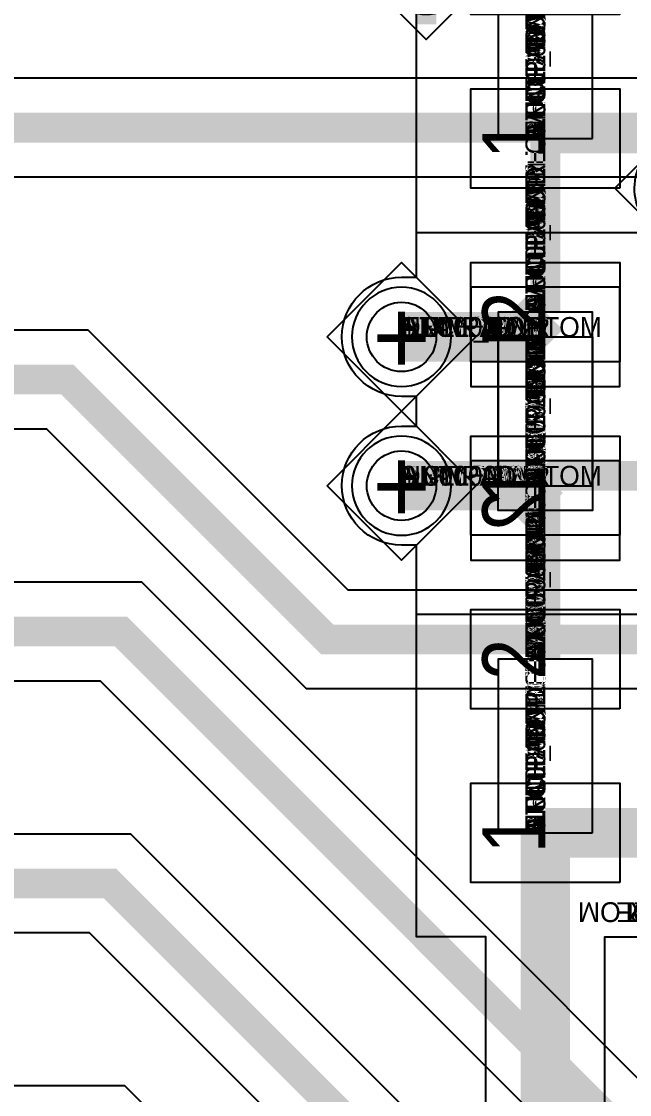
# Model space of a CAD drawing. Extents: x 0 to 323, y 0 to 320.
# Drawn here: x 19.28 to 25.41, y 170.62 to 181.44 of the extents above; entities that cross this region are included whole.
import ezdxf
from ezdxf.enums import TextEntityAlignment as Align

# ---------------------------------------------------------------- set-up
doc = ezdxf.new("R2010")
doc.units = 0
doc.header["$MEASUREMENT"] = 0
doc.layers.get('0').update_dxf_attribs({"linetype": 'CONTINUOUS'})
for name, color, linetype in [('CDN_FIGURES', 7, 'CONTINUOUS'), ('ETCH_BOTTOM', 7, 'CONTINUOUS'), ('ETCH_GND', 3, 'CONTINUOUS'), ('ETCH_INT1', 4, 'CONTINUOUS'), ('ETCH_INT2', 5, 'CONTINUOUS'), ('ETCH_PWR', 6, 'CONTINUOUS'), ('ETCH_TOP', 2, 'CONTINUOUS'), ('MANUFACTURING_NCLEGEND-1-6', 8, 'CONTINUOUS'), ('PACKAGE_GEOMETRY_ASSEMBLY_TOP', 11, 'CONTINUOUS'), ('PACKAGE_GEOMETRY_PIN_NUMBER', 9, 'CONTINUOUS')]:
    doc.layers.add(name, color=color, linetype=linetype)

# ---------------------------------------------------------------- blocks, each defined once
blk = doc.blocks.new('PAD_INFO')
for tag in ['SHAPE_TYPE', 'PAD_HEIGHT', 'PAD_LAYER', 'PAD_TYPE', 'PAD_WIDTH']:
    blk.add_attdef(tag, (0, 0), '', height=0.2)
at = {"flags": 2}
blk.add_attdef('CDN_TYPE', (0, 0), '', height=0.2, dxfattribs=at)
blk = doc.blocks.new('DRILL_INFO')
at = {"flags": 2}
blk.add_attdef('CDN_TYPE', (0, 0), '', height=0.2, dxfattribs=at)
for tag in ['FSHAPE', 'FCHAR', 'DRILL_HEIGHT', 'DIAMETER', 'PLATED', 'DRILL_WIDTH']:
    blk.add_attdef(tag, (0, 0), '', height=0.2)
blk = doc.blocks.new('VIA0700X0300')
at = {"layer": 'ETCH_BOTTOM'}
blk.add_circle((0, 0), 0.35, dxfattribs=at)
at = {"layer": 'ETCH_GND'}
blk.add_circle((0, 0), 0.35, dxfattribs=at)
at = {"layer": 'ETCH_INT1'}
blk.add_circle((0, 0), 0.35, dxfattribs=at)
at = {"layer": 'ETCH_INT2'}
blk.add_circle((0, 0), 0.35, dxfattribs=at)
at = {"layer": 'ETCH_PWR'}
blk.add_circle((0, 0), 0.35, dxfattribs=at)
at = {"layer": 'ETCH_TOP'}
blk.add_circle((0, 0), 0.35, dxfattribs=at)
ref = blk.add_blockref('PAD_INFO', (0, 0))
ref.add_attrib('PAD_LAYER', 'ETCH_TOP', (0, 0), dxfattribs={"height": 0.2})
ref.add_attrib('SHAPE_TYPE', 'NULL', (0, 0), dxfattribs={"height": 0.2})
ref.add_attrib('PAD_TYPE', 'ANTIPAD', (0, 0), dxfattribs={"height": 0.2})
ref.add_attrib('PAD_WIDTH', '0.000000', (0, 0), dxfattribs={"height": 0.2})
ref.add_attrib('PAD_HEIGHT', '0.000000', (0, 0), dxfattribs={"height": 0.2})
ref = blk.add_blockref('PAD_INFO', (0, 0))
ref.add_attrib('PAD_LAYER', 'ETCH_GND', (0, 0), dxfattribs={"height": 0.2})
ref.add_attrib('SHAPE_TYPE', 'NULL', (0, 0), dxfattribs={"height": 0.2})
ref.add_attrib('PAD_TYPE', 'ANTIPAD', (0, 0), dxfattribs={"height": 0.2})
ref.add_attrib('PAD_WIDTH', '0.000000', (0, 0), dxfattribs={"height": 0.2})
ref.add_attrib('PAD_HEIGHT', '0.000000', (0, 0), dxfattribs={"height": 0.2})
ref = blk.add_blockref('PAD_INFO', (0, 0))
ref.add_attrib('PAD_LAYER', 'ETCH_INT1', (0, 0), dxfattribs={"height": 0.2})
ref.add_attrib('SHAPE_TYPE', 'NULL', (0, 0), dxfattribs={"height": 0.2})
ref.add_attrib('PAD_TYPE', 'ANTIPAD', (0, 0), dxfattribs={"height": 0.2})
ref.add_attrib('PAD_WIDTH', '0.000000', (0, 0), dxfattribs={"height": 0.2})
ref.add_attrib('PAD_HEIGHT', '0.000000', (0, 0), dxfattribs={"height": 0.2})
ref = blk.add_blockref('PAD_INFO', (0, 0))
ref.add_attrib('PAD_LAYER', 'ETCH_INT2', (0, 0), dxfattribs={"height": 0.2})
ref.add_attrib('SHAPE_TYPE', 'NULL', (0, 0), dxfattribs={"height": 0.2})
ref.add_attrib('PAD_TYPE', 'ANTIPAD', (0, 0), dxfattribs={"height": 0.2})
ref.add_attrib('PAD_WIDTH', '0.000000', (0, 0), dxfattribs={"height": 0.2})
ref.add_attrib('PAD_HEIGHT', '0.000000', (0, 0), dxfattribs={"height": 0.2})
ref = blk.add_blockref('PAD_INFO', (0, 0))
ref.add_attrib('PAD_LAYER', 'ETCH_PWR', (0, 0), dxfattribs={"height": 0.2})
ref.add_attrib('SHAPE_TYPE', 'NULL', (0, 0), dxfattribs={"height": 0.2})
ref.add_attrib('PAD_TYPE', 'ANTIPAD', (0, 0), dxfattribs={"height": 0.2})
ref.add_attrib('PAD_WIDTH', '0.000000', (0, 0), dxfattribs={"height": 0.2})
ref.add_attrib('PAD_HEIGHT', '0.000000', (0, 0), dxfattribs={"height": 0.2})
ref = blk.add_blockref('PAD_INFO', (0, 0))
ref.add_attrib('PAD_LAYER', 'ETCH_BOTTOM', (0, 0), dxfattribs={"height": 0.2})
ref.add_attrib('SHAPE_TYPE', 'NULL', (0, 0), dxfattribs={"height": 0.2})
ref.add_attrib('PAD_TYPE', 'ANTIPAD', (0, 0), dxfattribs={"height": 0.2})
ref.add_attrib('PAD_WIDTH', '0.000000', (0, 0), dxfattribs={"height": 0.2})
ref.add_attrib('PAD_HEIGHT', '0.000000', (0, 0), dxfattribs={"height": 0.2})
ref = blk.add_blockref('PAD_INFO', (0, 0))
ref.add_attrib('PAD_LAYER', 'ETCH_TOP', (0, 0), dxfattribs={"height": 0.2})
ref.add_attrib('SHAPE_TYPE', 'NULL', (0, 0), dxfattribs={"height": 0.2})
ref.add_attrib('PAD_TYPE', 'THERMAL', (0, 0), dxfattribs={"height": 0.2})
ref.add_attrib('PAD_WIDTH', '0.000000', (0, 0), dxfattribs={"height": 0.2})
ref.add_attrib('PAD_HEIGHT', '0.000000', (0, 0), dxfattribs={"height": 0.2})
ref = blk.add_blockref('PAD_INFO', (0, 0))
ref.add_attrib('PAD_LAYER', 'ETCH_GND', (0, 0), dxfattribs={"height": 0.2})
ref.add_attrib('SHAPE_TYPE', 'NULL', (0, 0), dxfattribs={"height": 0.2})
ref.add_attrib('PAD_TYPE', 'THERMAL', (0, 0), dxfattribs={"height": 0.2})
ref.add_attrib('PAD_WIDTH', '0.000000', (0, 0), dxfattribs={"height": 0.2})
ref.add_attrib('PAD_HEIGHT', '0.000000', (0, 0), dxfattribs={"height": 0.2})
ref = blk.add_blockref('PAD_INFO', (0, 0))
ref.add_attrib('PAD_LAYER', 'ETCH_INT1', (0, 0), dxfattribs={"height": 0.2})
ref.add_attrib('SHAPE_TYPE', 'NULL', (0, 0), dxfattribs={"height": 0.2})
ref.add_attrib('PAD_TYPE', 'THERMAL', (0, 0), dxfattribs={"height": 0.2})
ref.add_attrib('PAD_WIDTH', '0.000000', (0, 0), dxfattribs={"height": 0.2})
ref.add_attrib('PAD_HEIGHT', '0.000000', (0, 0), dxfattribs={"height": 0.2})
ref = blk.add_blockref('PAD_INFO', (0, 0))
ref.add_attrib('PAD_LAYER', 'ETCH_INT2', (0, 0), dxfattribs={"height": 0.2})
ref.add_attrib('SHAPE_TYPE', 'NULL', (0, 0), dxfattribs={"height": 0.2})
ref.add_attrib('PAD_TYPE', 'THERMAL', (0, 0), dxfattribs={"height": 0.2})
ref.add_attrib('PAD_WIDTH', '0.000000', (0, 0), dxfattribs={"height": 0.2})
ref.add_attrib('PAD_HEIGHT', '0.000000', (0, 0), dxfattribs={"height": 0.2})
ref = blk.add_blockref('PAD_INFO', (0, 0))
ref.add_attrib('PAD_LAYER', 'ETCH_PWR', (0, 0), dxfattribs={"height": 0.2})
ref.add_attrib('SHAPE_TYPE', 'NULL', (0, 0), dxfattribs={"height": 0.2})
ref.add_attrib('PAD_TYPE', 'THERMAL', (0, 0), dxfattribs={"height": 0.2})
ref.add_attrib('PAD_WIDTH', '0.000000', (0, 0), dxfattribs={"height": 0.2})
ref.add_attrib('PAD_HEIGHT', '0.000000', (0, 0), dxfattribs={"height": 0.2})
ref = blk.add_blockref('PAD_INFO', (0, 0))
ref.add_attrib('PAD_LAYER', 'ETCH_BOTTOM', (0, 0), dxfattribs={"height": 0.2})
ref.add_attrib('SHAPE_TYPE', 'NULL', (0, 0), dxfattribs={"height": 0.2})
ref.add_attrib('PAD_TYPE', 'THERMAL', (0, 0), dxfattribs={"height": 0.2})
ref.add_attrib('PAD_WIDTH', '0.000000', (0, 0), dxfattribs={"height": 0.2})
ref.add_attrib('PAD_HEIGHT', '0.000000', (0, 0), dxfattribs={"height": 0.2})
ref = blk.add_blockref('PAD_INFO', (0, 0))
ref.add_attrib('PAD_LAYER', 'ETCH_TOP', (0, 0), dxfattribs={"height": 0.2})
ref.add_attrib('SHAPE_TYPE', 'CIRCLE', (0, 0), dxfattribs={"height": 0.2})
ref.add_attrib('PAD_TYPE', 'REGULAR', (0, 0), dxfattribs={"height": 0.2})
ref.add_attrib('PAD_WIDTH', '0.700000', (0, 0), dxfattribs={"height": 0.2})
ref.add_attrib('PAD_HEIGHT', '0.700000', (0, 0), dxfattribs={"height": 0.2})
ref = blk.add_blockref('PAD_INFO', (0, 0))
ref.add_attrib('PAD_LAYER', 'ETCH_GND', (0, 0), dxfattribs={"height": 0.2})
ref.add_attrib('SHAPE_TYPE', 'CIRCLE', (0, 0), dxfattribs={"height": 0.2})
ref.add_attrib('PAD_TYPE', 'REGULAR', (0, 0), dxfattribs={"height": 0.2})
ref.add_attrib('PAD_WIDTH', '0.700000', (0, 0), dxfattribs={"height": 0.2})
ref.add_attrib('PAD_HEIGHT', '0.700000', (0, 0), dxfattribs={"height": 0.2})
ref = blk.add_blockref('PAD_INFO', (0, 0))
ref.add_attrib('PAD_LAYER', 'ETCH_INT1', (0, 0), dxfattribs={"height": 0.2})
ref.add_attrib('SHAPE_TYPE', 'CIRCLE', (0, 0), dxfattribs={"height": 0.2})
ref.add_attrib('PAD_TYPE', 'REGULAR', (0, 0), dxfattribs={"height": 0.2})
ref.add_attrib('PAD_WIDTH', '0.700000', (0, 0), dxfattribs={"height": 0.2})
ref.add_attrib('PAD_HEIGHT', '0.700000', (0, 0), dxfattribs={"height": 0.2})
ref = blk.add_blockref('PAD_INFO', (0, 0))
ref.add_attrib('PAD_LAYER', 'ETCH_INT2', (0, 0), dxfattribs={"height": 0.2})
ref.add_attrib('SHAPE_TYPE', 'CIRCLE', (0, 0), dxfattribs={"height": 0.2})
ref.add_attrib('PAD_TYPE', 'REGULAR', (0, 0), dxfattribs={"height": 0.2})
ref.add_attrib('PAD_WIDTH', '0.700000', (0, 0), dxfattribs={"height": 0.2})
ref.add_attrib('PAD_HEIGHT', '0.700000', (0, 0), dxfattribs={"height": 0.2})
ref = blk.add_blockref('PAD_INFO', (0, 0))
ref.add_attrib('PAD_LAYER', 'ETCH_PWR', (0, 0), dxfattribs={"height": 0.2})
ref.add_attrib('SHAPE_TYPE', 'CIRCLE', (0, 0), dxfattribs={"height": 0.2})
ref.add_attrib('PAD_TYPE', 'REGULAR', (0, 0), dxfattribs={"height": 0.2})
ref.add_attrib('PAD_WIDTH', '0.700000', (0, 0), dxfattribs={"height": 0.2})
ref.add_attrib('PAD_HEIGHT', '0.700000', (0, 0), dxfattribs={"height": 0.2})
ref = blk.add_blockref('PAD_INFO', (0, 0))
ref.add_attrib('PAD_LAYER', 'ETCH_BOTTOM', (0, 0), dxfattribs={"height": 0.2})
ref.add_attrib('SHAPE_TYPE', 'CIRCLE', (0, 0), dxfattribs={"height": 0.2})
ref.add_attrib('PAD_TYPE', 'REGULAR', (0, 0), dxfattribs={"height": 0.2})
ref.add_attrib('PAD_WIDTH', '0.700000', (0, 0), dxfattribs={"height": 0.2})
ref.add_attrib('PAD_HEIGHT', '0.700000', (0, 0), dxfattribs={"height": 0.2})
ref = blk.add_blockref('DRILL_INFO', (0, 0))
ref.add_attrib('DIAMETER', '0.300000', (0, 0), dxfattribs={"height": 0.2})
ref.add_attrib('PLATED', 'PLATED', (0, 0), dxfattribs={"height": 0.2})
ref.add_attrib('FSHAPE', 'DIAMOND', (0, 0), dxfattribs={"height": 0.2})
ref.add_attrib('FCHAR', '+', (0, 0), dxfattribs={"height": 0.2})
ref.add_attrib('DRILL_WIDTH', '1.500000', (0, 0), dxfattribs={"height": 0.2})
ref.add_attrib('DRILL_HEIGHT', '1.500000', (0, 0), dxfattribs={"height": 0.2})
for tag in ['CDN_TYPE', 'PIN']:
    blk.add_attdef(tag, (0, 0), '', height=0.2)
at = {"flags": 2}
for tag in ['PSTKNAME', 'BBV']:
    blk.add_attdef(tag, (0, 0), '', height=0.2, dxfattribs=at)
blk = doc.blocks.new('FIGURE_DIAMOND')
at = {"layer": 'CDN_FIGURES'}
blk.add_lwpolyline([(-0.5, 0), (0, 0.5), (0.5, 0), (0, -0.5)], close=True, dxfattribs=at)
blk = doc.blocks.new('RC1000X1500TS')
at = {"layer": 'ETCH_TOP'}
blk.add_lwpolyline([(-0.5, -0.75), (-0.5, 0.75), (0.5, 0.75), (0.5, -0.75)], close=True, dxfattribs=at)
ref = blk.add_blockref('PAD_INFO', (0, 0))
ref.add_attrib('PAD_LAYER', 'ETCH_TOP', (0, 0), dxfattribs={"height": 0.2})
ref.add_attrib('SHAPE_TYPE', 'NULL', (0, 0), dxfattribs={"height": 0.2})
ref.add_attrib('PAD_TYPE', 'ANTIPAD', (0, 0), dxfattribs={"height": 0.2})
ref.add_attrib('PAD_WIDTH', '0.000000', (0, 0), dxfattribs={"height": 0.2})
ref.add_attrib('PAD_HEIGHT', '0.000000', (0, 0), dxfattribs={"height": 0.2})
ref = blk.add_blockref('PAD_INFO', (0, 0))
ref.add_attrib('PAD_LAYER', 'ETCH_GND', (0, 0), dxfattribs={"height": 0.2})
ref.add_attrib('SHAPE_TYPE', 'NULL', (0, 0), dxfattribs={"height": 0.2})
ref.add_attrib('PAD_TYPE', 'ANTIPAD', (0, 0), dxfattribs={"height": 0.2})
ref.add_attrib('PAD_WIDTH', '0.000000', (0, 0), dxfattribs={"height": 0.2})
ref.add_attrib('PAD_HEIGHT', '0.000000', (0, 0), dxfattribs={"height": 0.2})
ref = blk.add_blockref('PAD_INFO', (0, 0))
ref.add_attrib('PAD_LAYER', 'ETCH_INT1', (0, 0), dxfattribs={"height": 0.2})
ref.add_attrib('SHAPE_TYPE', 'NULL', (0, 0), dxfattribs={"height": 0.2})
ref.add_attrib('PAD_TYPE', 'ANTIPAD', (0, 0), dxfattribs={"height": 0.2})
ref.add_attrib('PAD_WIDTH', '0.000000', (0, 0), dxfattribs={"height": 0.2})
ref.add_attrib('PAD_HEIGHT', '0.000000', (0, 0), dxfattribs={"height": 0.2})
ref = blk.add_blockref('PAD_INFO', (0, 0))
ref.add_attrib('PAD_LAYER', 'ETCH_INT2', (0, 0), dxfattribs={"height": 0.2})
ref.add_attrib('SHAPE_TYPE', 'NULL', (0, 0), dxfattribs={"height": 0.2})
ref.add_attrib('PAD_TYPE', 'ANTIPAD', (0, 0), dxfattribs={"height": 0.2})
ref.add_attrib('PAD_WIDTH', '0.000000', (0, 0), dxfattribs={"height": 0.2})
ref.add_attrib('PAD_HEIGHT', '0.000000', (0, 0), dxfattribs={"height": 0.2})
ref = blk.add_blockref('PAD_INFO', (0, 0))
ref.add_attrib('PAD_LAYER', 'ETCH_PWR', (0, 0), dxfattribs={"height": 0.2})
ref.add_attrib('SHAPE_TYPE', 'NULL', (0, 0), dxfattribs={"height": 0.2})
ref.add_attrib('PAD_TYPE', 'ANTIPAD', (0, 0), dxfattribs={"height": 0.2})
ref.add_attrib('PAD_WIDTH', '0.000000', (0, 0), dxfattribs={"height": 0.2})
ref.add_attrib('PAD_HEIGHT', '0.000000', (0, 0), dxfattribs={"height": 0.2})
ref = blk.add_blockref('PAD_INFO', (0, 0))
ref.add_attrib('PAD_LAYER', 'ETCH_BOTTOM', (0, 0), dxfattribs={"height": 0.2})
ref.add_attrib('SHAPE_TYPE', 'NULL', (0, 0), dxfattribs={"height": 0.2})
ref.add_attrib('PAD_TYPE', 'ANTIPAD', (0, 0), dxfattribs={"height": 0.2})
ref.add_attrib('PAD_WIDTH', '0.000000', (0, 0), dxfattribs={"height": 0.2})
ref.add_attrib('PAD_HEIGHT', '0.000000', (0, 0), dxfattribs={"height": 0.2})
ref = blk.add_blockref('PAD_INFO', (0, 0))
ref.add_attrib('PAD_LAYER', 'ETCH_TOP', (0, 0), dxfattribs={"height": 0.2})
ref.add_attrib('SHAPE_TYPE', 'NULL', (0, 0), dxfattribs={"height": 0.2})
ref.add_attrib('PAD_TYPE', 'THERMAL', (0, 0), dxfattribs={"height": 0.2})
ref.add_attrib('PAD_WIDTH', '0.000000', (0, 0), dxfattribs={"height": 0.2})
ref.add_attrib('PAD_HEIGHT', '0.000000', (0, 0), dxfattribs={"height": 0.2})
ref = blk.add_blockref('PAD_INFO', (0, 0))
ref.add_attrib('PAD_LAYER', 'ETCH_GND', (0, 0), dxfattribs={"height": 0.2})
ref.add_attrib('SHAPE_TYPE', 'NULL', (0, 0), dxfattribs={"height": 0.2})
ref.add_attrib('PAD_TYPE', 'THERMAL', (0, 0), dxfattribs={"height": 0.2})
ref.add_attrib('PAD_WIDTH', '0.000000', (0, 0), dxfattribs={"height": 0.2})
ref.add_attrib('PAD_HEIGHT', '0.000000', (0, 0), dxfattribs={"height": 0.2})
ref = blk.add_blockref('PAD_INFO', (0, 0))
ref.add_attrib('PAD_LAYER', 'ETCH_INT1', (0, 0), dxfattribs={"height": 0.2})
ref.add_attrib('SHAPE_TYPE', 'NULL', (0, 0), dxfattribs={"height": 0.2})
ref.add_attrib('PAD_TYPE', 'THERMAL', (0, 0), dxfattribs={"height": 0.2})
ref.add_attrib('PAD_WIDTH', '0.000000', (0, 0), dxfattribs={"height": 0.2})
ref.add_attrib('PAD_HEIGHT', '0.000000', (0, 0), dxfattribs={"height": 0.2})
ref = blk.add_blockref('PAD_INFO', (0, 0))
ref.add_attrib('PAD_LAYER', 'ETCH_INT2', (0, 0), dxfattribs={"height": 0.2})
ref.add_attrib('SHAPE_TYPE', 'NULL', (0, 0), dxfattribs={"height": 0.2})
ref.add_attrib('PAD_TYPE', 'THERMAL', (0, 0), dxfattribs={"height": 0.2})
ref.add_attrib('PAD_WIDTH', '0.000000', (0, 0), dxfattribs={"height": 0.2})
ref.add_attrib('PAD_HEIGHT', '0.000000', (0, 0), dxfattribs={"height": 0.2})
ref = blk.add_blockref('PAD_INFO', (0, 0))
ref.add_attrib('PAD_LAYER', 'ETCH_PWR', (0, 0), dxfattribs={"height": 0.2})
ref.add_attrib('SHAPE_TYPE', 'NULL', (0, 0), dxfattribs={"height": 0.2})
ref.add_attrib('PAD_TYPE', 'THERMAL', (0, 0), dxfattribs={"height": 0.2})
ref.add_attrib('PAD_WIDTH', '0.000000', (0, 0), dxfattribs={"height": 0.2})
ref.add_attrib('PAD_HEIGHT', '0.000000', (0, 0), dxfattribs={"height": 0.2})
ref = blk.add_blockref('PAD_INFO', (0, 0))
ref.add_attrib('PAD_LAYER', 'ETCH_BOTTOM', (0, 0), dxfattribs={"height": 0.2})
ref.add_attrib('SHAPE_TYPE', 'NULL', (0, 0), dxfattribs={"height": 0.2})
ref.add_attrib('PAD_TYPE', 'THERMAL', (0, 0), dxfattribs={"height": 0.2})
ref.add_attrib('PAD_WIDTH', '0.000000', (0, 0), dxfattribs={"height": 0.2})
ref.add_attrib('PAD_HEIGHT', '0.000000', (0, 0), dxfattribs={"height": 0.2})
ref = blk.add_blockref('PAD_INFO', (0, 0))
ref.add_attrib('PAD_LAYER', 'ETCH_GND', (0, 0), dxfattribs={"height": 0.2})
ref.add_attrib('SHAPE_TYPE', 'NULL', (0, 0), dxfattribs={"height": 0.2})
ref.add_attrib('PAD_TYPE', 'REGULAR', (0, 0), dxfattribs={"height": 0.2})
ref.add_attrib('PAD_WIDTH', '0.000000', (0, 0), dxfattribs={"height": 0.2})
ref.add_attrib('PAD_HEIGHT', '0.000000', (0, 0), dxfattribs={"height": 0.2})
ref = blk.add_blockref('PAD_INFO', (0, 0))
ref.add_attrib('PAD_LAYER', 'ETCH_INT1', (0, 0), dxfattribs={"height": 0.2})
ref.add_attrib('SHAPE_TYPE', 'NULL', (0, 0), dxfattribs={"height": 0.2})
ref.add_attrib('PAD_TYPE', 'REGULAR', (0, 0), dxfattribs={"height": 0.2})
ref.add_attrib('PAD_WIDTH', '0.000000', (0, 0), dxfattribs={"height": 0.2})
ref.add_attrib('PAD_HEIGHT', '0.000000', (0, 0), dxfattribs={"height": 0.2})
ref = blk.add_blockref('PAD_INFO', (0, 0))
ref.add_attrib('PAD_LAYER', 'ETCH_INT2', (0, 0), dxfattribs={"height": 0.2})
ref.add_attrib('SHAPE_TYPE', 'NULL', (0, 0), dxfattribs={"height": 0.2})
ref.add_attrib('PAD_TYPE', 'REGULAR', (0, 0), dxfattribs={"height": 0.2})
ref.add_attrib('PAD_WIDTH', '0.000000', (0, 0), dxfattribs={"height": 0.2})
ref.add_attrib('PAD_HEIGHT', '0.000000', (0, 0), dxfattribs={"height": 0.2})
ref = blk.add_blockref('PAD_INFO', (0, 0))
ref.add_attrib('PAD_LAYER', 'ETCH_PWR', (0, 0), dxfattribs={"height": 0.2})
ref.add_attrib('SHAPE_TYPE', 'NULL', (0, 0), dxfattribs={"height": 0.2})
ref.add_attrib('PAD_TYPE', 'REGULAR', (0, 0), dxfattribs={"height": 0.2})
ref.add_attrib('PAD_WIDTH', '0.000000', (0, 0), dxfattribs={"height": 0.2})
ref.add_attrib('PAD_HEIGHT', '0.000000', (0, 0), dxfattribs={"height": 0.2})
ref = blk.add_blockref('PAD_INFO', (0, 0))
ref.add_attrib('PAD_LAYER', 'ETCH_BOTTOM', (0, 0), dxfattribs={"height": 0.2})
ref.add_attrib('SHAPE_TYPE', 'NULL', (0, 0), dxfattribs={"height": 0.2})
ref.add_attrib('PAD_TYPE', 'REGULAR', (0, 0), dxfattribs={"height": 0.2})
ref.add_attrib('PAD_WIDTH', '0.000000', (0, 0), dxfattribs={"height": 0.2})
ref.add_attrib('PAD_HEIGHT', '0.000000', (0, 0), dxfattribs={"height": 0.2})
ref = blk.add_blockref('DRILL_INFO', (0, 0))
ref.add_attrib('DIAMETER', '0.000000', (0, 0), dxfattribs={"height": 0.2})
ref.add_attrib('PLATED', 'PLATED', (0, 0), dxfattribs={"height": 0.2})
ref.add_attrib('FSHAPE', 'NULL', (0, 0), dxfattribs={"height": 0.2})
ref.add_attrib('DRILL_WIDTH', '0.000000', (0, 0), dxfattribs={"height": 0.2})
ref.add_attrib('DRILL_HEIGHT', '0.000000', (0, 0), dxfattribs={"height": 0.2})
ref = blk.add_blockref('PAD_INFO', (0, 0))
ref.add_attrib('PAD_LAYER', 'ETCH_TOP', (0, 0), dxfattribs={"height": 0.2})
ref.add_attrib('SHAPE_TYPE', 'RECTANGLE', (0, 0), dxfattribs={"height": 0.2})
ref.add_attrib('PAD_TYPE', 'REGULAR', (0, 0), dxfattribs={"height": 0.2})
ref.add_attrib('PAD_WIDTH', '1.000000', (0, 0), dxfattribs={"height": 0.2})
ref.add_attrib('PAD_HEIGHT', '1.500000', (0, 0), dxfattribs={"height": 0.2})
for tag in ['CDN_TYPE', 'PIN']:
    blk.add_attdef(tag, (0, 0), '', height=0.2)
at = {"flags": 2}
for tag in ['PSTKNAME', 'BBV']:
    blk.add_attdef(tag, (0, 0), '', height=0.2, dxfattribs=at)
blk = doc.blocks.new('F56')
at = {"layer": 'PACKAGE_GEOMETRY_ASSEMBLY_TOP'}
blk.add_lwpolyline([(0, -0.475), (1.75, -0.475), (1.75, 0.475), (0, 0.475)], close=True, dxfattribs=at)
at = {"layer": 'ETCH_TOP'}
ref = blk.add_blockref('RC1000X1500TS', (0, 0), dxfattribs=at)
ref.add_attrib('CDN_TYPE', 'PIN', (0, 0), dxfattribs={"height": 0.2})
ref.add_attrib('PIN', '1', (0, 0), dxfattribs={"height": 0.2})
ref = blk.add_blockref('RC1000X1500TS', (1.75, 0), dxfattribs=at)
ref.add_attrib('CDN_TYPE', 'PIN', (0, 0), dxfattribs={"height": 0.2})
ref.add_attrib('PIN', '2', (0, 0), dxfattribs={"height": 0.2})
at = {"flags": 2}
for tag in ['SYMBOL_TYPE', 'CDN_TYPE', 'REFDES']:
    blk.add_attdef(tag, (0, 0), '', height=0.2, dxfattribs=at)

msp = doc.modelspace()

# ---------------------------------------------------------------- linework, layer by layer
at = {"layer": 'ETCH_BOTTOM'}
msp.add_lwpolyline([(25.863, 175.455), (23.263, 175.455), (23.263, 176.155), (23.113, 176.155, -1), (23.113, 177.356), (23.263, 177.356), (23.263, 177.655), (23.113, 177.655, -1), (23.113, 178.856), (23.263, 178.856), (23.263, 179.306), (25.696, 179.306, -0.564816), (25.763, 180.245), (25.763, 181.458, -0.912717), (25.763, 182.553), (25.763, 183.056), (28.363, 183.056), (28.363, 182.553, -0.912717), (28.363, 181.458), (28.363, 179.205), (25.863, 179.205)], format="xyb", close=True, dxfattribs=at)
for points in [[(23.363, 181.405, 0.2, 0.2, 0), (23.363, 182.005, 0.2, 0.2, 0)], [(24.563, 178.255, 0.5, 0.5, 0), (23.113, 178.255, 0.5, 0.5, 0)], [(23.113, 176.755, 0.5, 0.5, 0), (24.313, 176.755, 0.5, 0.5, 0), (24.563, 176.505, 0.5, 0.5, 0)]]:
    msp.add_lwpolyline(points, format="xyseb", dxfattribs=at)
at = {"layer": 'ETCH_GND'}
for points in [[(23.613, 178.255, 1), (22.613, 178.255, 1)], [(23.613, 176.755, 1), (22.613, 176.755, 1)]]:
    msp.add_lwpolyline(points, format="xyb", close=True, dxfattribs=at)
at = {"layer": 'ETCH_INT1'}
for points in [[(23.613, 178.255, 1), (22.613, 178.255, 1)], [(23.613, 176.755, 1), (22.613, 176.755, 1)], [(34.813, 166.205), (28.656, 166.205), (20.076, 174.785), (16.936, 174.785, -3.946266), (16.936, 175.786), (20.49, 175.786), (29.07, 167.206), (34.813, 167.206, -1), (34.813, 166.205)], [(51.67, 162.805), (40.356, 162.805), (38.506, 164.655), (27.556, 164.655), (19.966, 172.245), (16.936, 172.245, -3.946266), (16.936, 173.246), (20.38, 173.246), (27.97, 165.656), (38.92, 165.656), (40.77, 163.806), (51.256, 163.806), (53.609, 166.159, -1), (54.316, 165.452)]]:
    msp.add_lwpolyline(points, format="xyb", close=True, dxfattribs=at)
for points, format in [([(34.813, 166.705, 0.3, 0.3, 0), (28.863, 166.705, 0.3, 0.3, 0), (20.283, 175.285, 0.3, 0.3, 0), (16.013, 175.285, 0.3, 0.3, 0)], "xyseb"), ([(53.963, 165.805, 0.3, 0.3, 0), (51.463, 163.305, 0.3, 0.3, 0), (40.563, 163.305, 0.3, 0.3, 0), (38.713, 165.155, 0.3, 0.3, 0), (27.763, 165.155, 0.3, 0.3, 0), (20.173, 172.745, 0.3, 0.3, 0), (16.013, 172.745, 0.3, 0.3, 0)], "xyseb"), ([(66.37, 161.155), (53.336, 161.155), (52.836, 161.655), (34.256, 161.655), (33.106, 162.805), (26.806, 162.805), (19.906, 169.705), (16.936, 169.705, -3.946266), (16.936, 170.706), (20.32, 170.706), (27.22, 163.806), (33.52, 163.806), (34.345, 162.98, -9.823898), (34.488, 162.838), (34.67, 162.656), (53.25, 162.656), (53.369, 162.537, -0.915475), (54.29, 162.156), (65.956, 162.156)], "xyb")]:
    msp.add_lwpolyline(points, format=format, dxfattribs=at)
at = {"layer": 'ETCH_INT2'}
for points, format in [([(143.313, 210.586, 0.3, 0.3, 0), (127.432, 194.705, 0.3, 0.3, 0), (127.313, 194.705, 0.3, 0.3, 0), (124.863, 192.255, 0.3, 0.3, 0), (124.863, 186.605, 0.3, 0.3, 0), (119.085, 180.827, 0.3, 0.3, 0), (119.085, 180.708, 0.3, 0.3, 0), (114.227, 175.85, 0.3, 0.3, 0), (105.848, 175.85, 0.3, 0.3, 0), (105.603, 175.605, 0.3, 0.3, 0), (85.782, 175.605, 0.3, 0.3, 0), (85.582, 175.805, 0.3, 0.3, 0), (78.993, 175.805, 0.3, 0.3, 0), (78.593, 175.405, 0.3, 0.3, 0), (70.043, 175.405, 0.3, 0.3, 0), (69.643, 175.005, 0.3, 0.3, 0), (53.582, 175.005, 0.3, 0.3, 0), (52.982, 175.605, 0.3, 0.3, 0), (48.343, 175.605, 0.3, 0.3, 0), (47.943, 175.205, 0.3, 0.3, 0), (22.363, 175.205, 0.3, 0.3, 0), (19.743, 177.825, 0.3, 0.3, 0), (16.013, 177.825, 0.3, 0.3, 0)], "xyseb"), ([(39.254, 180.605), (26.693, 180.605), (26.271, 180.184, -1.953524), (25.525, 179.865), (16.936, 179.865, -3.946266), (16.936, 180.866), (25.539, 180.866), (26.279, 181.606), (28.012, 181.606, -0.499625), (28.012, 182.405), (26.113, 182.405, -2.997003), (25.512, 182.405), (23.663, 182.405, -2.997003), (23.062, 182.405), (16.936, 182.405, -3.946266), (16.936, 183.406), (38.399, 183.406, -70.921901)], "xyb"), ([(16.013, 180.365, 0.3, 0.3, 0), (25.746, 180.365, 0.3, 0.3, 0), (26.486, 181.105, 0.3, 0.3, 0), (46.093, 181.105, 0.3, 0.3, 0), (46.243, 181.255, 0.3, 0.3, 0), (46.782, 181.255, 0.3, 0.3, 0), (47.012, 181.025, 0.3, 0.3, 0), (48.973, 181.025, 0.3, 0.3, 0), (50.013, 179.985, 0.3, 0.3, 0), (50.013, 179.985, 0.3, 0.3, 0), (50.043, 179.955, 0.3, 0.3, 0), (50.582, 179.955, 0.3, 0.3, 0), (50.612, 179.985, 0.3, 0.3, 0), (57.816, 179.985, 0.3, 0.3, 0)], "xyseb"), ([(69.85, 174.505), (53.375, 174.505), (52.775, 175.105), (48.55, 175.105), (48.15, 174.705), (30.077, 174.705, -70.921901), (30.049, 174.705), (22.156, 174.705), (19.536, 177.325), (16.936, 177.325, -3.946266), (16.936, 178.326), (19.95, 178.326), (22.57, 175.706), (42.586, 175.706, -1.362386), (43.54, 175.706), (47.736, 175.706), (48.136, 176.106), (53.189, 176.106), (53.789, 175.506), (59.636, 175.506, -1.362386)], "xyb")]:
    msp.add_lwpolyline(points, format=format, dxfattribs=at)
for points in [[(23.613, 178.255, 1), (22.613, 178.255, 1)], [(23.613, 176.755, 1), (22.613, 176.755, 1)]]:
    msp.add_lwpolyline(points, format="xyb", close=True, dxfattribs=at)
at = {"layer": 'ETCH_PWR'}
for points in [[(23.613, 178.255, 1), (22.613, 178.255, 1)], [(23.613, 176.755, 1), (22.613, 176.755, 1)]]:
    msp.add_lwpolyline(points, format="xyb", close=True, dxfattribs=at)
at = {"layer": 'ETCH_TOP'}
for points, format in [([(37.938, 159.854), (27.188, 159.854), (27.188, 162.205), (28.615, 162.205), (23.963, 166.857), (23.963, 172.205), (23.263, 172.205), (23.263, 176.155), (23.113, 176.155, -1), (23.113, 177.356), (23.263, 177.356), (23.263, 177.655), (23.113, 177.655, -1), (23.113, 178.856), (23.263, 178.856), (23.263, 183.056), (24.263, 183.056), (24.263, 186.806), (26.638, 186.806), (26.638, 195.705), (24.263, 195.705), (24.263, 199.556)], "xyb"), ([(24.563, 180.255, 0.3, 0.3, 0), (25.593, 180.255, 0.3, 0.3, 0), (25.743, 180.405, 0.3, 0.3, 0), (25.763, 180.405, 0.3, 0.3, 0), (26.513, 181.155, 0.3, 0.3, 0), (27.913, 181.155, 0.3, 0.3, 0), (27.913, 179.755, 0.3, 0.3, 0)], "xyseb"), ([(24.563, 180.255, 0.3, 0.3, 0), (24.563, 178.505, 0.3, 0.3, 0)], "xyseb"), ([(23.113, 178.255, 0.5, 0.5, 0), (24.313, 178.255, 0.5, 0.5, 0), (24.563, 178.505, 0.5, 0.5, 0)], "xyseb"), ([(24.563, 176.755, 0.5, 0.5, 0), (23.113, 176.755, 0.5, 0.5, 0)], "xyseb"), ([(24.563, 176.755, 0.3, 0.3, 0), (24.663, 176.855, 0.3, 0.3, 0), (26.863, 176.855, 0.3, 0.3, 0), (27.263, 176.455, 0.3, 0.3, 0), (27.263, 175.455, 0.3, 0.3, 0)], "xyseb"), ([(24.563, 175.005, 0.3, 0.3, 0), (24.563, 176.755, 0.3, 0.3, 0)], "xyseb"), ([(29.388, 161.029, 0.5, 0.5, 0), (29.388, 162.28, 0.5, 0.5, 0), (24.563, 167.105, 0.5, 0.5, 0), (24.563, 173.255, 0.5, 0.5, 0)], "xyseb"), ([(24.563, 173.255, 0.5, 0.5, 0), (26.213, 173.255, 0.5, 0.5, 0), (26.913, 172.555, 0.5, 0.5, 0)], "xyseb")]:
    msp.add_lwpolyline(points, format=format, dxfattribs=at)
msp.add_lwpolyline([(29.988, 162.205), (29.988, 162.529), (25.163, 167.354), (25.163, 172.205), (25.863, 172.205), (25.863, 171.255), (27.188, 171.255), (27.188, 169.176), (27.513, 169.176), (27.513, 167.657), (31.064, 164.105), (34.614, 164.105), (36.408, 162.312), (36.408, 162.205), (32.499, 162.205, 0.728353), (31.356, 162.205)], format="xyb", close=True, dxfattribs=at)

# ---------------------------------------------------------------- block references
for p, rotation in [((24.563, 180.255), 90), ((24.563, 176.755), 90), ((24.563, 173.255), 90), ((28.663, 172.555), 180)]:
    msp.add_blockref('F56', p, dxfattribs=dict(rotation=rotation))
at = {"xscale": -1, "rotation": 90}
msp.add_blockref('F56', (24.563, 178.255), dxfattribs=at)
at = {"layer": 'ETCH_TOP'}
for p in [(23.113, 178.255), (23.113, 176.755)]:
    msp.add_blockref('VIA0700X0300', p, dxfattribs=at)
at = {"layer": 'MANUFACTURING_NCLEGEND-1-6', "xscale": 1.5, "yscale": 1.5}
for p in [(23.363, 182.005), (25.813, 182.005), (26.013, 179.755), (23.113, 178.255), (23.113, 176.755)]:
    msp.add_blockref('FIGURE_DIAMOND', p, dxfattribs=at)

# ---------------------------------------------------------------- texts
at = {"layer": 'MANUFACTURING_NCLEGEND-1-6'}
for p in [(23.113, 178.255), (23.113, 176.755)]:
    msp.add_text('+', height=0.75, dxfattribs=at).set_placement(p, align=Align.MIDDLE_CENTER)
at = {"layer": 'PACKAGE_GEOMETRY_PIN_NUMBER', "width": 0.88}
for s, p in [('1', (24.563, 180.255)), ('2', (24.563, 178.505)), ('1', (24.563, 176.755)), ('2', (24.563, 175.005)), ('1', (24.563, 173.255))]:
    msp.add_text(s, height=0.635, rotation=90, dxfattribs=at).set_placement(p, align=Align.CENTER)
at = {"layer": 'PACKAGE_GEOMETRY_PIN_NUMBER', "text_generation_flag": 2, "width": 0.88}
for s, p in [('1', (24.563, 178.255)), ('2', (24.563, 176.505))]:
    msp.add_text(s, height=0.635, rotation=90, dxfattribs=at).set_placement(p, align=Align.CENTER)

doc.saveas('drawing.dxf')
